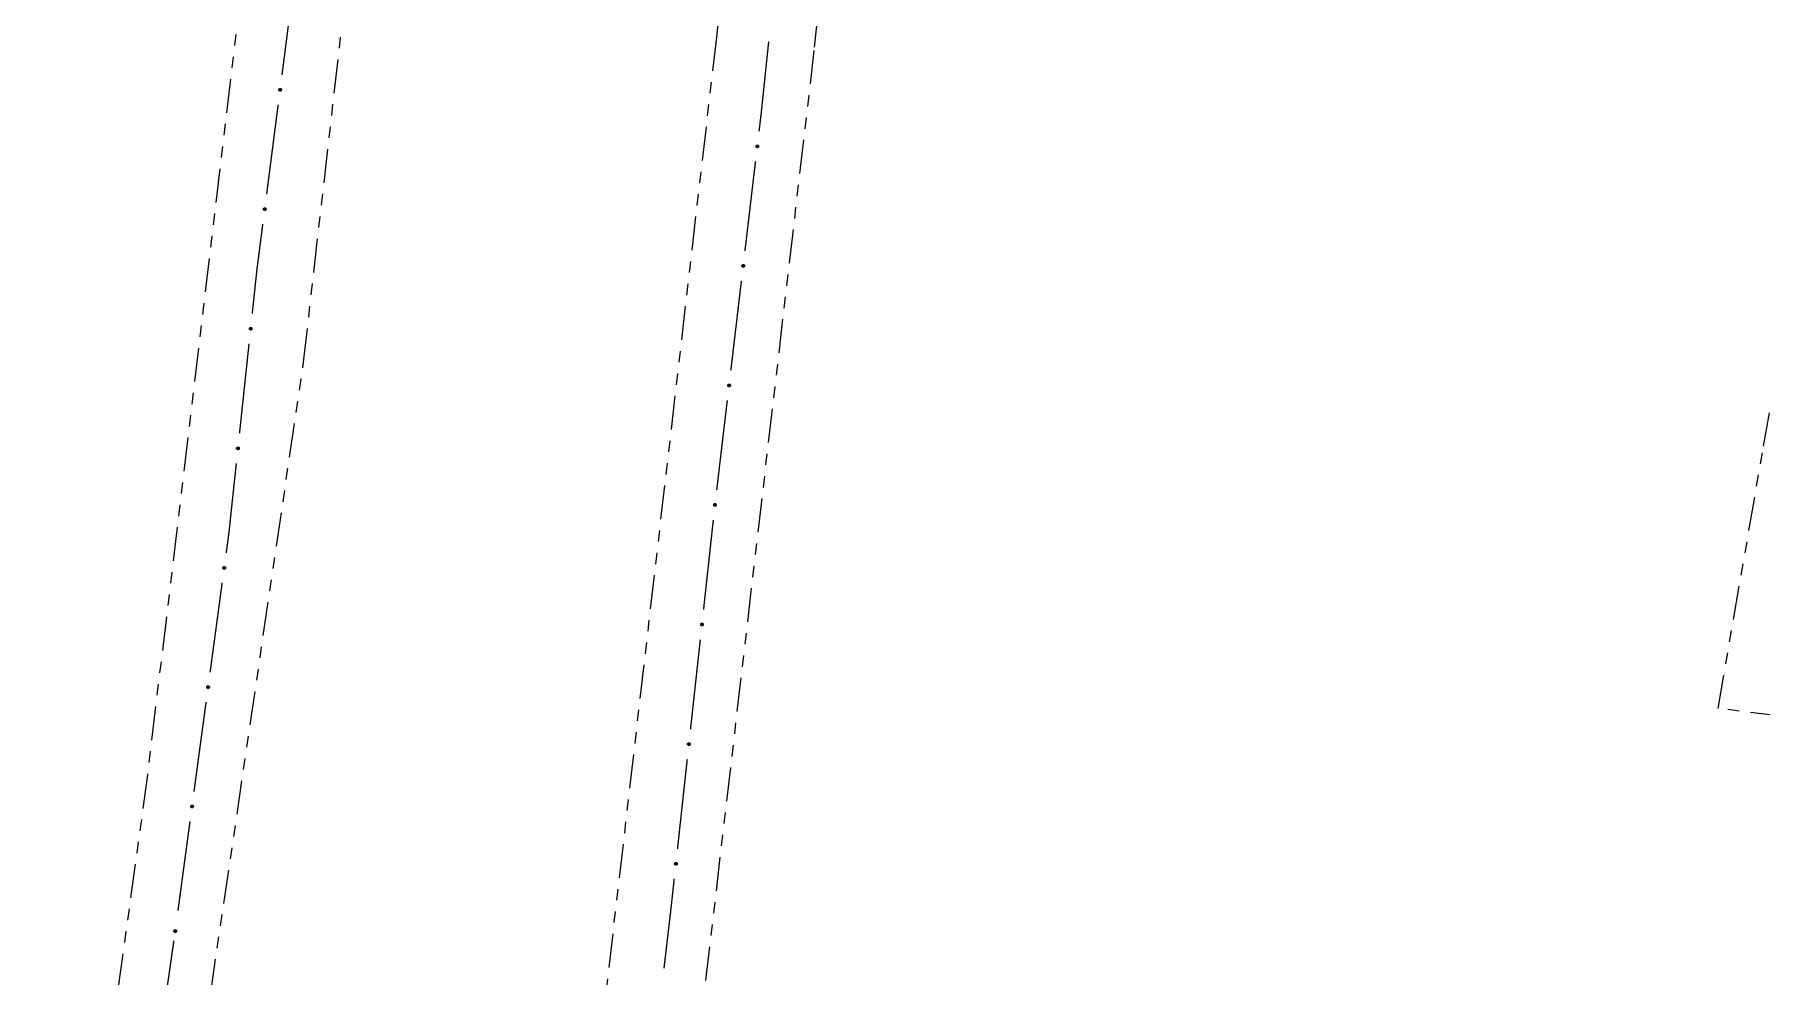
# Model space of a CAD drawing. Extents: x 211453 to 215163, y 4877397 to 4881305.
# Drawn here: x 212104.8 to 212334.5, y 4878372.4 to 4878497.6 of the extents above; entities that cross this region are included whole.
import ezdxf

# ---------------------------------------------------------------- set-up
doc = ezdxf.new("R2010")
doc.units = 0
doc.header["$LTSCALE"] = 1.5
doc.header["$MEASUREMENT"] = 0
doc.linetypes.add('TRACO_25', pattern=[8, 3, -1, 1, -1, 1, -1])
doc.layers.add('SV-EIXO-RUA-N-PAV', color=6, linetype='CONTINUOUS')
doc.layers.add('SV-RUA-NAO-PAV', color=7, linetype='CONTINUOUS')

msp = doc.modelspace()

# ---------------------------------------------------------------- linework, layer by layer
at = {"layer": 'SV-EIXO-RUA-N-PAV', "const_width": 0.18}
for points in [[(212139.229999, 4878504.130992), (212137.697816, 4878492.22921)], [(212202.425708, 4878496.642965), (212201.488963, 4878487.691847)], [(212137.187088, 4878488.261949), (212135.654905, 4878476.360167)], [(212201.433787, 4878487.164614), (212201.144082, 4878484.711776)], [(212201.488963, 4878487.691847), (212201.433787, 4878487.164614)], [(212200.674902, 4878480.739387), (212199.267363, 4878468.822222)], [(212135.144177, 4878472.392907), (212134.378085, 4878466.442016)], [(212134.355471, 4878466.266354), (212133.739313, 4878460.476157)], [(212134.378085, 4878466.442016), (212134.355471, 4878466.266354)], [(212198.798183, 4878464.849833), (212197.390644, 4878452.932668)], [(212133.316047, 4878456.498614), (212132.046248, 4878444.565986)], [(212196.921464, 4878448.960279), (212195.513925, 4878437.043114)], [(212131.622982, 4878440.588444), (212130.670633, 4878431.638973)], [(212195.065454, 4878433.068374), (212193.76489, 4878421.13906)], [(212130.634562, 4878431.299998), (212130.278459, 4878428.664839)], [(212130.670633, 4878431.638973), (212130.634562, 4878431.299998)], [(212129.742787, 4878424.700869), (212128.135773, 4878412.80896)], [(212193.331368, 4878417.162622), (212192.030804, 4878405.233308)], [(212127.600101, 4878408.84499), (212127.198347, 4878405.872013)], [(212127.198347, 4878405.872013), (212127.066566, 4878404.896831)], [(212127.066566, 4878404.896831), (212125.997141, 4878396.952534)], [(212191.597283, 4878401.25687), (212190.296718, 4878389.327556)], [(212125.463493, 4878392.988291), (212123.862549, 4878381.095563)], [(212189.863197, 4878385.351118), (212189.429675, 4878381.37468)], [(212189.404545, 4878381.144175), (212188.500405, 4878373.428842)], [(212189.429675, 4878381.37468), (212189.404545, 4878381.144175)], [(212123.317919, 4878377.132848), (212121.613347, 4878365.25453)]]:
    msp.add_lwpolyline(points, dxfattribs=at)
at = {"layer": 'SV-EIXO-RUA-N-PAV'}
for points in [[(212137.569977, 4878490.374029), (212137.600407, 4878490.33574), (212137.618731, 4878490.29661), (212137.624621, 4878490.259575), (212137.621291, 4878490.225491), (212137.613958, 4878490.191005), (212137.598894, 4878490.157868), (212137.574027, 4878490.124792), (212137.535832, 4878490.093997), (212137.494514, 4878490.07786), (212137.458514, 4878490.070144), (212137.422773, 4878490.071569), (212137.389391, 4878490.079254), (212137.355487, 4878490.09604), (212137.322214, 4878490.121567), (212137.292178, 4878490.160723), (212137.274477, 4878490.199208), (212137.269721, 4878490.23518), (212137.271381, 4878490.271102), (212137.27929, 4878490.306219), (212137.294265, 4878490.338663), (212137.320027, 4878490.372117), (212137.359066, 4878490.401251), (212137.397249, 4878490.419344), (212137.433145, 4878490.424604), (212137.468473, 4878490.422173), (212137.503152, 4878490.415239), (212137.537093, 4878490.401482), (212137.569977, 4878490.374029)], [(212201.035666, 4878482.855359), (212201.066495, 4878482.81739), (212201.085227, 4878482.778454), (212201.091504, 4878482.741483), (212201.088532, 4878482.707366), (212201.08156, 4878482.672805), (212201.066843, 4878482.639512), (212201.042324, 4878482.606177), (212201.004454, 4878482.574984), (212200.963306, 4878482.558416), (212200.927389, 4878482.550323), (212200.891636, 4878482.551374), (212200.858175, 4878482.55871), (212200.824097, 4878482.57514), (212200.790559, 4878482.600318), (212200.760114, 4878482.639157), (212200.742011, 4878482.677455), (212200.736879, 4878482.713375), (212200.738163, 4878482.749312), (212200.745704, 4878482.784511), (212200.760339, 4878482.817109), (212200.78575, 4878482.850831), (212200.824482, 4878482.880372), (212200.862473, 4878482.898863), (212200.898312, 4878482.904499), (212200.933664, 4878482.902438), (212200.968413, 4878482.895867), (212201.002496, 4878482.882466), (212201.035666, 4878482.855359)], [(212135.527066, 4878474.504986), (212135.557496, 4878474.466698), (212135.57582, 4878474.427568), (212135.581709, 4878474.390533), (212135.57838, 4878474.356449), (212135.571047, 4878474.321963), (212135.555983, 4878474.288825), (212135.531116, 4878474.255749), (212135.492921, 4878474.224954), (212135.451603, 4878474.208818), (212135.415603, 4878474.201101), (212135.379862, 4878474.202526), (212135.34648, 4878474.210211), (212135.312576, 4878474.226998), (212135.279303, 4878474.252525), (212135.249267, 4878474.29168), (212135.231566, 4878474.330165), (212135.22681, 4878474.366137), (212135.22847, 4878474.402059), (212135.236378, 4878474.437177), (212135.251353, 4878474.46962), (212135.277116, 4878474.503075), (212135.316155, 4878474.532209), (212135.354338, 4878474.550301), (212135.390233, 4878474.555561), (212135.425562, 4878474.553131), (212135.460241, 4878474.546196), (212135.494182, 4878474.53244), (212135.527066, 4878474.504986)], [(212199.158947, 4878466.965805), (212199.189776, 4878466.927836), (212199.208508, 4878466.8889), (212199.214785, 4878466.851929), (212199.211813, 4878466.817812), (212199.204841, 4878466.783251), (212199.190124, 4878466.749958), (212199.165605, 4878466.716624), (212199.127735, 4878466.68543), (212199.086587, 4878466.668862), (212199.05067, 4878466.660769), (212199.014917, 4878466.66182), (212198.981456, 4878466.669156), (212198.947378, 4878466.685586), (212198.91384, 4878466.710764), (212198.883395, 4878466.749603), (212198.865293, 4878466.787901), (212198.86016, 4878466.823821), (212198.861444, 4878466.859758), (212198.868985, 4878466.894957), (212198.88362, 4878466.927555), (212198.909031, 4878466.961277), (212198.947763, 4878466.990818), (212198.985754, 4878467.009309), (212199.021593, 4878467.014945), (212199.056945, 4878467.012884), (212199.091694, 4878467.006313), (212199.125777, 4878466.992912), (212199.158947, 4878466.965805)], [(212133.652346, 4878458.618611), (212133.683612, 4878458.581002), (212133.702793, 4878458.542285), (212133.709496, 4878458.505388), (212133.706918, 4878458.471239), (212133.700346, 4878458.4366), (212133.686015, 4878458.403139), (212133.661882, 4878458.369524), (212133.624375, 4878458.337895), (212133.583422, 4878458.320853), (212133.5476, 4878458.312346), (212133.511837, 4878458.312984), (212133.478294, 4878458.319932), (212133.444029, 4878458.335968), (212133.410202, 4878458.360756), (212133.379311, 4878458.399241), (212133.360767, 4878458.437327), (212133.35522, 4878458.473186), (212133.356089, 4878458.509136), (212133.363222, 4878458.544419), (212133.37748, 4878458.577184), (212133.402499, 4878458.611198), (212133.440888, 4878458.641184), (212133.478663, 4878458.660113), (212133.514434, 4878458.666162), (212133.549808, 4878458.664509), (212133.58463, 4878458.65834), (212133.618866, 4878458.645334), (212133.652346, 4878458.618611)], [(212197.282228, 4878451.076251), (212197.313057, 4878451.038282), (212197.331789, 4878450.999346), (212197.338066, 4878450.962375), (212197.335094, 4878450.928258), (212197.328122, 4878450.893697), (212197.313405, 4878450.860404), (212197.288886, 4878450.82707), (212197.251016, 4878450.795876), (212197.209869, 4878450.779308), (212197.173951, 4878450.771215), (212197.138198, 4878450.772266), (212197.104737, 4878450.779602), (212197.070659, 4878450.796032), (212197.037121, 4878450.82121), (212197.006676, 4878450.860049), (212196.988574, 4878450.898347), (212196.983441, 4878450.934267), (212196.984726, 4878450.970204), (212196.992266, 4878451.005403), (212197.006901, 4878451.038001), (212197.032312, 4878451.071723), (212197.071044, 4878451.101264), (212197.109035, 4878451.119755), (212197.144874, 4878451.125391), (212197.180226, 4878451.12333), (212197.214975, 4878451.116759), (212197.249058, 4878451.103358), (212197.282228, 4878451.076251)], [(212131.959282, 4878442.708441), (212131.990547, 4878442.670831), (212132.009728, 4878442.632114), (212132.016432, 4878442.595217), (212132.013854, 4878442.561069), (212132.007281, 4878442.52643), (212131.99295, 4878442.492968), (212131.968818, 4878442.459353), (212131.93131, 4878442.427724), (212131.890357, 4878442.410682), (212131.854536, 4878442.402175), (212131.818772, 4878442.402813), (212131.785229, 4878442.409761), (212131.750964, 4878442.425797), (212131.717137, 4878442.450586), (212131.686246, 4878442.489071), (212131.667702, 4878442.527157), (212131.662155, 4878442.563015), (212131.663024, 4878442.598965), (212131.670158, 4878442.634248), (212131.684415, 4878442.667013), (212131.709434, 4878442.701027), (212131.747823, 4878442.731013), (212131.785598, 4878442.749942), (212131.821369, 4878442.755991), (212131.856743, 4878442.754339), (212131.891565, 4878442.748169), (212131.925801, 4878442.735163), (212131.959282, 4878442.708441)], [(212195.407219, 4878435.187496), (212195.438388, 4878435.149806), (212195.457469, 4878435.11104), (212195.464077, 4878435.074126), (212195.461411, 4878435.039984), (212195.454749, 4878435.005362), (212195.440332, 4878434.971938), (212195.416113, 4878434.938385), (212195.378524, 4878434.906853), (212195.337527, 4878434.889917), (212195.301684, 4878434.881502), (212195.265922, 4878434.882232), (212195.232397, 4878434.889267), (212195.198173, 4878434.905391), (212195.16441, 4878434.930267), (212195.133618, 4878434.968831), (212195.115173, 4878435.006965), (212195.109718, 4878435.042837), (212195.11068, 4878435.078785), (212195.117905, 4878435.11405), (212195.132246, 4878435.146778), (212195.157354, 4878435.180727), (212195.195819, 4878435.210614), (212195.233643, 4878435.229446), (212195.269429, 4878435.235402), (212195.304799, 4878435.233659), (212195.339605, 4878435.227399), (212195.373808, 4878435.214305), (212195.407219, 4878435.187496)], [(212130.138954, 4878426.810498), (212130.169142, 4878426.772019), (212130.18722, 4878426.732775), (212130.192876, 4878426.695703), (212130.189333, 4878426.661641), (212130.181783, 4878426.627202), (212130.16651, 4878426.594159), (212130.141436, 4878426.561241), (212130.103048, 4878426.530686), (212130.061629, 4878426.51481), (212130.025581, 4878426.50732), (212129.98985, 4878426.50897), (212129.956518, 4878426.516865), (212129.92272, 4878426.533864), (212129.889608, 4878426.5596), (212129.859818, 4878426.598944), (212129.84236, 4878426.63754), (212129.83783, 4878426.673541), (212129.839716, 4878426.709451), (212129.847846, 4878426.744519), (212129.863024, 4878426.776867), (212129.888997, 4878426.810159), (212129.928219, 4878426.839047), (212129.966514, 4878426.856899), (212130.002442, 4878426.861933), (212130.037755, 4878426.85928), (212130.072389, 4878426.852128), (212130.106243, 4878426.838158), (212130.138954, 4878426.810498)], [(212193.673133, 4878419.281744), (212193.704302, 4878419.244054), (212193.723383, 4878419.205288), (212193.729991, 4878419.168374), (212193.727325, 4878419.134232), (212193.720663, 4878419.09961), (212193.706246, 4878419.066186), (212193.682027, 4878419.032633), (212193.644438, 4878419.001101), (212193.603441, 4878418.984165), (212193.567598, 4878418.97575), (212193.531836, 4878418.97648), (212193.498311, 4878418.983515), (212193.464087, 4878418.999639), (212193.430324, 4878419.024515), (212193.399533, 4878419.063079), (212193.381087, 4878419.101213), (212193.375633, 4878419.137085), (212193.376594, 4878419.173033), (212193.383819, 4878419.208298), (212193.39816, 4878419.241026), (212193.423268, 4878419.274975), (212193.461734, 4878419.304862), (212193.499557, 4878419.323694), (212193.535344, 4878419.32965), (212193.570713, 4878419.327907), (212193.60552, 4878419.321647), (212193.639722, 4878419.308553), (212193.673133, 4878419.281744)], [(212127.996267, 4878410.954619), (212128.026456, 4878410.91614), (212128.044533, 4878410.876896), (212128.05019, 4878410.839824), (212128.046646, 4878410.805762), (212128.039096, 4878410.771323), (212128.023824, 4878410.73828), (212127.99875, 4878410.705362), (212127.960362, 4878410.674807), (212127.918943, 4878410.658931), (212127.882895, 4878410.651441), (212127.847164, 4878410.653091), (212127.813831, 4878410.660986), (212127.780033, 4878410.677985), (212127.746922, 4878410.703721), (212127.717132, 4878410.743065), (212127.699673, 4878410.781661), (212127.695144, 4878410.817662), (212127.69703, 4878410.853573), (212127.705159, 4878410.88864), (212127.720338, 4878410.920988), (212127.74631, 4878410.95428), (212127.785532, 4878410.983168), (212127.823828, 4878411.00102), (212127.859756, 4878411.006054), (212127.895068, 4878411.003401), (212127.929703, 4878410.996249), (212127.963557, 4878410.982279), (212127.996267, 4878410.954619)], [(212191.939048, 4878403.375992), (212191.970216, 4878403.338302), (212191.989297, 4878403.299536), (212191.995905, 4878403.262622), (212191.993239, 4878403.22848), (212191.986578, 4878403.193858), (212191.97216, 4878403.160434), (212191.947941, 4878403.126881), (212191.910352, 4878403.095349), (212191.869355, 4878403.078413), (212191.833512, 4878403.069998), (212191.797751, 4878403.070728), (212191.764226, 4878403.077763), (212191.730001, 4878403.093887), (212191.696239, 4878403.118763), (212191.665447, 4878403.157327), (212191.647001, 4878403.195461), (212191.641547, 4878403.231333), (212191.642509, 4878403.267281), (212191.649733, 4878403.302546), (212191.664075, 4878403.335274), (212191.689182, 4878403.369223), (212191.727648, 4878403.39911), (212191.765472, 4878403.417942), (212191.801258, 4878403.423898), (212191.836627, 4878403.422155), (212191.871434, 4878403.415895), (212191.905636, 4878403.402801), (212191.939048, 4878403.375992)], [(212125.858583, 4878395.098123), (212125.888791, 4878395.059659), (212125.906888, 4878395.020424), (212125.912564, 4878394.983355), (212125.909038, 4878394.949291), (212125.901505, 4878394.914848), (212125.88625, 4878394.881798), (212125.861192, 4878394.848866), (212125.82282, 4878394.818292), (212125.781409, 4878394.802395), (212125.745365, 4878394.794887), (212125.709633, 4878394.796518), (212125.676296, 4878394.804396), (212125.64249, 4878394.821378), (212125.609365, 4878394.847097), (212125.579555, 4878394.886426), (212125.562077, 4878394.925013), (212125.557529, 4878394.961011), (212125.559397, 4878394.996923), (212125.567508, 4878395.031994), (212125.582671, 4878395.064351), (212125.608626, 4878395.097656), (212125.647833, 4878395.126563), (212125.68612, 4878395.144435), (212125.722045, 4878395.149488), (212125.757359, 4878395.146853), (212125.791997, 4878395.139718), (212125.825858, 4878395.125766), (212125.858583, 4878395.098123)], [(212190.204962, 4878387.47024), (212190.236131, 4878387.43255), (212190.255211, 4878387.393784), (212190.26182, 4878387.35687), (212190.259154, 4878387.322728), (212190.252492, 4878387.288106), (212190.238075, 4878387.254682), (212190.213855, 4878387.221129), (212190.176267, 4878387.189597), (212190.135269, 4878387.172661), (212190.099426, 4878387.164246), (212190.063665, 4878387.164976), (212190.03014, 4878387.172011), (212189.995916, 4878387.188135), (212189.962153, 4878387.213011), (212189.931361, 4878387.251575), (212189.912915, 4878387.289709), (212189.907461, 4878387.325581), (212189.908423, 4878387.361529), (212189.915647, 4878387.396794), (212189.929989, 4878387.429522), (212189.955096, 4878387.463471), (212189.993562, 4878387.493358), (212190.031386, 4878387.51219), (212190.067172, 4878387.518146), (212190.102542, 4878387.516403), (212190.137348, 4878387.510143), (212190.171551, 4878387.497049), (212190.204962, 4878387.47024)], [(212123.627944, 4878378.518309), (212123.657816, 4878378.479583), (212123.675571, 4878378.440191), (212123.680923, 4878378.403075), (212123.6771, 4878378.369043), (212123.669267, 4878378.334667), (212123.653724, 4878378.301751), (212123.628381, 4878378.269039), (212123.589744, 4878378.238801), (212123.548195, 4878378.223265), (212123.512087, 4878378.216071), (212123.476371, 4878378.218014), (212123.443104, 4878378.226183), (212123.409447, 4878378.243459), (212123.376548, 4878378.269466), (212123.347082, 4878378.309053), (212123.329941, 4878378.34779), (212123.325707, 4878378.383827), (212123.327888, 4878378.419721), (212123.336305, 4878378.454721), (212123.351748, 4878378.486944), (212123.377993, 4878378.520021), (212123.417451, 4878378.548586), (212123.455892, 4878378.566123), (212123.49186, 4878378.570862), (212123.527149, 4878378.567919), (212123.561724, 4878378.560483), (212123.595462, 4878378.546236), (212123.627944, 4878378.518309)]]:
    msp.add_lwpolyline(points, close=True, dxfattribs=at)
for points in [[(212137.27929, 4878490.306219), (212137.274477, 4878490.199208)], [(212137.286853, 4878490.318056), (212137.283661, 4878490.186391)], [(212137.294265, 4878490.338663), (212137.292178, 4878490.160723)], [(212137.308803, 4878490.349625), (212137.307726, 4878490.148899)], [(212137.320027, 4878490.372117), (212137.322214, 4878490.121567)], [(212137.340574, 4878490.382681), (212137.338732, 4878490.111889)], [(212137.359066, 4878490.401251), (212137.355487, 4878490.09604)], [(212137.376887, 4878490.408273), (212137.372003, 4878490.092472)], [(212137.397249, 4878490.419344), (212137.389391, 4878490.079254)], [(212137.413991, 4878490.41863), (212137.40597, 4878490.078468)], [(212137.433145, 4878490.424604), (212137.422773, 4878490.071569)], [(212137.450049, 4878490.420867), (212137.438277, 4878490.072934)], [(212137.468473, 4878490.422173), (212137.458514, 4878490.070144)], [(212137.486416, 4878490.41481), (212137.478918, 4878490.078708)], [(212137.503152, 4878490.415239), (212137.494514, 4878490.07786)], [(212137.519378, 4878490.403687), (212137.516196, 4878490.090418)], [(212137.537093, 4878490.401482), (212137.535832, 4878490.093997)], [(212137.551644, 4878490.387151), (212137.553514, 4878490.11313)], [(212137.569977, 4878490.374029), (212137.574027, 4878490.124792)], [(212137.585705, 4878490.352499), (212137.586987, 4878490.148718)], [(212137.600407, 4878490.33574), (212137.598894, 4878490.157868)], [(212137.610949, 4878490.313479), (212137.606578, 4878490.183343)], [(212137.618731, 4878490.29661), (212137.613958, 4878490.191005)], [(212200.745704, 4878482.784511), (212200.742011, 4878482.677455)], [(212200.753144, 4878482.796425), (212200.75133, 4878482.664735)], [(212200.760339, 4878482.817109), (212200.760114, 4878482.639157)], [(212200.774761, 4878482.828222), (212200.775785, 4878482.627496)], [(212200.78575, 4878482.850831), (212200.790559, 4878482.600318)], [(212200.806185, 4878482.861609), (212200.807177, 4878482.590812)], [(212200.824482, 4878482.880372), (212200.824097, 4878482.57514)], [(212200.842228, 4878482.88758), (212200.840649, 4878482.571745)], [(212200.862473, 4878482.898863), (212200.858175, 4878482.55871)], [(212200.879221, 4878482.898325), (212200.874761, 4878482.558098)], [(212200.898312, 4878482.904499), (212200.891636, 4878482.551374)], [(212200.915254, 4878482.900939), (212200.907124, 4878482.552901)], [(212200.933664, 4878482.902438), (212200.927389, 4878482.550323)], [(212200.951682, 4878482.895262), (212200.947702, 4878482.559101)], [(212200.968413, 4878482.895867), (212200.963306, 4878482.558416)], [(212200.984759, 4878482.884486), (212200.984856, 4878482.571201)], [(212201.002496, 4878482.882466), (212201.004454, 4878482.574984)], [(212201.017197, 4878482.868288), (212201.021934, 4878482.594301)], [(212201.035666, 4878482.855359), (212201.042324, 4878482.606177)], [(212201.051618, 4878482.833995), (212201.055033, 4878482.630238)], [(212201.066495, 4878482.81739), (212201.066843, 4878482.639512)], [(212201.077269, 4878482.795241), (212201.07426, 4878482.665066)], [(212201.085227, 4878482.778454), (212201.08156, 4878482.672805)], [(212135.236378, 4878474.437177), (212135.231566, 4878474.330165)], [(212135.243942, 4878474.449013), (212135.24075, 4878474.317349)], [(212135.251353, 4878474.46962), (212135.249267, 4878474.29168)], [(212135.265891, 4878474.480582), (212135.264815, 4878474.279856)], [(212135.277116, 4878474.503075), (212135.279303, 4878474.252525)], [(212135.297663, 4878474.513638), (212135.295821, 4878474.242846)], [(212135.316155, 4878474.532209), (212135.312576, 4878474.226998)], [(212135.333976, 4878474.53923), (212135.329091, 4878474.223429)], [(212135.354338, 4878474.550301), (212135.34648, 4878474.210211)], [(212135.37108, 4878474.549587), (212135.363059, 4878474.209426)], [(212135.390233, 4878474.555561), (212135.379862, 4878474.202526)], [(212135.407138, 4878474.551824), (212135.395365, 4878474.203891)], [(212135.425562, 4878474.553131), (212135.415603, 4878474.201101)], [(212135.443504, 4878474.545767), (212135.436006, 4878474.209665)], [(212135.460241, 4878474.546196), (212135.451603, 4878474.208818)], [(212135.476467, 4878474.534645), (212135.473284, 4878474.221376)], [(212135.494182, 4878474.53244), (212135.492921, 4878474.224954)], [(212135.508733, 4878474.518109), (212135.510603, 4878474.244087)], [(212135.527066, 4878474.504986), (212135.531116, 4878474.255749)], [(212135.542794, 4878474.483457), (212135.544076, 4878474.279676)], [(212135.557496, 4878474.466698), (212135.555983, 4878474.288825)], [(212135.568038, 4878474.444437), (212135.563667, 4878474.3143)], [(212135.57582, 4878474.427568), (212135.571047, 4878474.321963)], [(212198.868985, 4878466.894957), (212198.865293, 4878466.787901)], [(212198.876425, 4878466.906871), (212198.874611, 4878466.775181)], [(212198.88362, 4878466.927555), (212198.883395, 4878466.749603)], [(212198.898042, 4878466.938668), (212198.899067, 4878466.737942)], [(212198.909031, 4878466.961277), (212198.91384, 4878466.710764)], [(212198.929466, 4878466.972055), (212198.930458, 4878466.701258)], [(212198.947763, 4878466.990818), (212198.947378, 4878466.685586)], [(212198.965509, 4878466.998026), (212198.96393, 4878466.682191)], [(212198.985754, 4878467.009309), (212198.981456, 4878466.669156)], [(212199.002502, 4878467.008771), (212198.998042, 4878466.668544)], [(212199.021593, 4878467.014945), (212199.014917, 4878466.66182)], [(212199.038535, 4878467.011385), (212199.030405, 4878466.663347)], [(212199.056945, 4878467.012884), (212199.05067, 4878466.660769)], [(212199.074963, 4878467.005708), (212199.070983, 4878466.669547)], [(212199.091694, 4878467.006313), (212199.086587, 4878466.668862)], [(212199.108041, 4878466.994932), (212199.108137, 4878466.681647)], [(212199.125777, 4878466.992912), (212199.127735, 4878466.68543)], [(212199.140478, 4878466.978734), (212199.145215, 4878466.704747)], [(212199.158947, 4878466.965805), (212199.165605, 4878466.716624)], [(212199.174899, 4878466.944441), (212199.178314, 4878466.740684)], [(212199.189776, 4878466.927836), (212199.190124, 4878466.749958)], [(212199.20055, 4878466.905687), (212199.197541, 4878466.775512)], [(212199.208508, 4878466.8889), (212199.204841, 4878466.783251)], [(212133.363222, 4878458.544419), (212133.360767, 4878458.437327)], [(212133.370524, 4878458.556419), (212133.370231, 4878458.424716)], [(212133.37748, 4878458.577184), (212133.379311, 4878458.399241)], [(212133.391773, 4878458.588463), (212133.395115, 4878458.387762)], [(212133.402499, 4878458.611198), (212133.410202, 4878458.360756)], [(212133.422808, 4878458.622211), (212133.426928, 4878458.351444)], [(212133.440888, 4878458.641184), (212133.444029, 4878458.335968)], [(212133.45855, 4878458.648596), (212133.460619, 4878458.332764)], [(212133.478663, 4878458.660113), (212133.478294, 4878458.319932)], [(212133.495416, 4878458.659768), (212133.494886, 4878458.319512)], [(212133.514434, 4878458.666162), (212133.511837, 4878458.312984)], [(212133.531417, 4878458.662798), (212133.527306, 4878458.31469)], [(212133.549808, 4878458.664509), (212133.5476, 4878458.312346)], [(212133.567908, 4878458.657542), (212133.567811, 4878458.321357)], [(212133.58463, 4878458.65834), (212133.583422, 4878458.320853)], [(212133.601107, 4878458.647148), (212133.604822, 4878458.333885)], [(212133.618866, 4878458.645334), (212133.624375, 4878458.337895)], [(212133.633729, 4878458.631327), (212133.641631, 4878458.357413)], [(212133.652346, 4878458.618611), (212133.661882, 4878458.369524)], [(212133.668545, 4878458.597433), (212133.674312, 4878458.39373)], [(212133.683612, 4878458.581002), (212133.686015, 4878458.403139)], [(212133.694642, 4878458.558978), (212133.693136, 4878458.428777)], [(212133.702793, 4878458.542285), (212133.700346, 4878458.4366)], [(212197.021323, 4878451.049114), (212197.022348, 4878450.848388)], [(212197.032312, 4878451.071723), (212197.037121, 4878450.82121)], [(212197.052747, 4878451.082501), (212197.053739, 4878450.811704)], [(212197.071044, 4878451.101264), (212197.070659, 4878450.796032)], [(212197.08879, 4878451.108472), (212197.087211, 4878450.792637)], [(212197.109035, 4878451.119755), (212197.104737, 4878450.779602)], [(212197.125784, 4878451.119217), (212197.121323, 4878450.77899)], [(212197.144874, 4878451.125391), (212197.138198, 4878450.772266)], [(212197.161816, 4878451.121831), (212197.153686, 4878450.773793)], [(212197.180226, 4878451.12333), (212197.173951, 4878450.771215)], [(212197.198244, 4878451.116154), (212197.194264, 4878450.779993)], [(212197.214975, 4878451.116759), (212197.209869, 4878450.779308)], [(212197.231322, 4878451.105378), (212197.231418, 4878450.792093)], [(212197.249058, 4878451.103358), (212197.251016, 4878450.795876)], [(212197.263759, 4878451.08918), (212197.268496, 4878450.815193)], [(212197.282228, 4878451.076251), (212197.288886, 4878450.82707)], [(212197.29818, 4878451.054887), (212197.301595, 4878450.85113)], [(212196.992266, 4878451.005403), (212196.988574, 4878450.898347)], [(212196.999706, 4878451.017317), (212196.997892, 4878450.885627)], [(212197.006901, 4878451.038001), (212197.006676, 4878450.860049)], [(212197.313057, 4878451.038282), (212197.313405, 4878450.860404)], [(212197.323831, 4878451.016133), (212197.320822, 4878450.885958)], [(212197.331789, 4878450.999346), (212197.328122, 4878450.893697)], [(212131.670158, 4878442.634248), (212131.667702, 4878442.527157)], [(212131.677459, 4878442.646248), (212131.677166, 4878442.514545)], [(212131.684415, 4878442.667013), (212131.686246, 4878442.489071)], [(212131.698708, 4878442.678292), (212131.702051, 4878442.477592)], [(212131.709434, 4878442.701027), (212131.717137, 4878442.450586)], [(212131.729744, 4878442.71204), (212131.733864, 4878442.441273)], [(212131.747823, 4878442.731013), (212131.750964, 4878442.425797)], [(212131.765485, 4878442.738426), (212131.767554, 4878442.422593)], [(212131.785598, 4878442.749942), (212131.785229, 4878442.409761)], [(212131.802351, 4878442.749597), (212131.801821, 4878442.409341)], [(212131.821369, 4878442.755991), (212131.818772, 4878442.402813)], [(212131.838352, 4878442.752627), (212131.834242, 4878442.404519)], [(212131.856743, 4878442.754339), (212131.854536, 4878442.402175)], [(212131.874843, 4878442.747372), (212131.874746, 4878442.411187)], [(212131.891565, 4878442.748169), (212131.890357, 4878442.410682)], [(212131.908042, 4878442.736978), (212131.911757, 4878442.423715)], [(212131.925801, 4878442.735163), (212131.93131, 4878442.427724)], [(212131.940664, 4878442.721156), (212131.948566, 4878442.447242)], [(212131.959282, 4878442.708441), (212131.968818, 4878442.459353)], [(212131.97548, 4878442.687262), (212131.981248, 4878442.483559)], [(212131.990547, 4878442.670831), (212131.99295, 4878442.492968)], [(212132.001577, 4878442.648807), (212132.000072, 4878442.518606)], [(212132.009728, 4878442.632114), (212132.007281, 4878442.52643)], [(212195.117905, 4878435.11405), (212195.115173, 4878435.006965)], [(212195.125237, 4878435.126031), (212195.124605, 4878434.994329)], [(212195.132246, 4878435.146778), (212195.133618, 4878434.968831)], [(212195.146568, 4878435.15802), (212195.149393, 4878434.957312)], [(212195.157354, 4878435.180727), (212195.16441, 4878434.930267)], [(212195.177691, 4878435.191688), (212195.181113, 4878434.920911)], [(212195.195819, 4878435.210614), (212195.198173, 4878434.905391)], [(212195.2135, 4878435.217981), (212195.214755, 4878434.902144)], [(212195.233643, 4878435.229446), (212195.232397, 4878434.889267)], [(212195.250396, 4878435.229057), (212195.248988, 4878434.888804)], [(212195.269429, 4878435.235402), (212195.265922, 4878434.882232)], [(212195.286404, 4878435.231995), (212195.281396, 4878434.883898)], [(212195.304799, 4878435.233659), (212195.301684, 4878434.881502)], [(212195.322881, 4878435.226645), (212195.321917, 4878434.890461)], [(212195.339605, 4878435.227399), (212195.337527, 4878434.889917)], [(212195.356053, 4878435.216165), (212195.35896, 4878434.902894)], [(212195.373808, 4878435.214305), (212195.378524, 4878434.906853)], [(212195.388635, 4878435.20026), (212195.39583, 4878434.926327)], [(212195.407219, 4878435.187496), (212195.416113, 4878434.938385)], [(212195.423363, 4878435.166276), (212195.428605, 4878434.962559)], [(212195.438388, 4878435.149806), (212195.440332, 4878434.971938)], [(212195.44936, 4878435.127754), (212195.447519, 4878434.997557)], [(212195.457469, 4878435.11104), (212195.454749, 4878435.005362)], [(212129.847846, 4878426.744519), (212129.84236, 4878426.63754)], [(212129.855484, 4878426.756307), (212129.851463, 4878426.624665)], [(212129.863024, 4878426.776867), (212129.859818, 4878426.598944)], [(212129.877631, 4878426.787737), (212129.875292, 4878426.587022)], [(212129.888997, 4878426.810159), (212129.889608, 4878426.5596)], [(212129.909609, 4878426.820593), (212129.906064, 4878426.549818)], [(212129.928219, 4878426.839047), (212129.92272, 4878426.533864)], [(212129.946083, 4878426.845956), (212129.939212, 4878426.530192)], [(212129.966514, 4878426.856899), (212129.956518, 4878426.516865)], [(212129.983251, 4878426.85608), (212129.973091, 4878426.515975)], [(212130.002442, 4878426.861933), (212129.98985, 4878426.50897)], [(212130.019323, 4878426.85809), (212130.005362, 4878426.510237)], [(212130.037755, 4878426.85928), (212130.025581, 4878426.50732)], [(212130.05565, 4878426.851804), (212130.046039, 4878426.515756)], [(212130.072389, 4878426.852128), (212130.061629, 4878426.51481)], [(212130.088542, 4878426.840474), (212130.083389, 4878426.527232)], [(212130.106243, 4878426.838158), (212130.103048, 4878426.530686)], [(212130.120704, 4878426.823736), (212130.12085, 4878426.549708)], [(212130.138954, 4878426.810498), (212130.141436, 4878426.561241)], [(212130.154546, 4878426.78887), (212130.154546, 4878426.585085)], [(212130.169142, 4878426.772019), (212130.16651, 4878426.594159)], [(212130.179544, 4878426.749692), (212130.174354, 4878426.619585)], [(212130.18722, 4878426.732775), (212130.181783, 4878426.627202)], [(212193.383819, 4878419.208298), (212193.381087, 4878419.101213)], [(212193.391151, 4878419.220279), (212193.390519, 4878419.088577)], [(212193.39816, 4878419.241026), (212193.399533, 4878419.063079)], [(212193.412483, 4878419.252268), (212193.415308, 4878419.05156)], [(212193.423268, 4878419.274975), (212193.430324, 4878419.024515)], [(212193.443605, 4878419.285936), (212193.447027, 4878419.015159)], [(212193.461734, 4878419.304862), (212193.464087, 4878418.999639)], [(212193.479414, 4878419.312229), (212193.480669, 4878418.996392)], [(212193.499557, 4878419.323694), (212193.498311, 4878418.983515)], [(212193.51631, 4878419.323305), (212193.514902, 4878418.983052)], [(212193.535344, 4878419.32965), (212193.531836, 4878418.97648)], [(212193.552318, 4878419.326243), (212193.54731, 4878418.978146)], [(212193.570713, 4878419.327907), (212193.567598, 4878418.97575)], [(212193.588795, 4878419.320893), (212193.587831, 4878418.984709)], [(212193.60552, 4878419.321647), (212193.603441, 4878418.984165)], [(212193.621968, 4878419.310413), (212193.624874, 4878418.997142)], [(212193.639722, 4878419.308553), (212193.644438, 4878419.001101)], [(212193.654549, 4878419.294508), (212193.661744, 4878419.020575)], [(212193.673133, 4878419.281744), (212193.682027, 4878419.032633)], [(212193.689277, 4878419.260524), (212193.694519, 4878419.056807)], [(212193.704302, 4878419.244054), (212193.706246, 4878419.066186)], [(212193.715274, 4878419.222002), (212193.713434, 4878419.091805)], [(212193.723383, 4878419.205288), (212193.720663, 4878419.09961)], [(212127.705159, 4878410.88864), (212127.699673, 4878410.781661)], [(212127.712797, 4878410.900428), (212127.708777, 4878410.768787)], [(212127.720338, 4878410.920988), (212127.717132, 4878410.743065)], [(212127.734945, 4878410.931858), (212127.732606, 4878410.731143)], [(212127.74631, 4878410.95428), (212127.746922, 4878410.703721)], [(212127.766923, 4878410.964714), (212127.763378, 4878410.693939)], [(212127.785532, 4878410.983168), (212127.780033, 4878410.677985)], [(212127.803397, 4878410.990077), (212127.796526, 4878410.674313)], [(212127.823828, 4878411.00102), (212127.813831, 4878410.660986)], [(212127.840565, 4878411.000201), (212127.830405, 4878410.660096)], [(212127.859756, 4878411.006054), (212127.847164, 4878410.653091)], [(212127.876637, 4878411.002211), (212127.862676, 4878410.654359)], [(212127.895068, 4878411.003401), (212127.882895, 4878410.651441)], [(212127.912964, 4878410.995925), (212127.903352, 4878410.659877)], [(212127.929703, 4878410.996249), (212127.918943, 4878410.658931)], [(212127.945856, 4878410.984595), (212127.940703, 4878410.671353)], [(212127.963557, 4878410.982279), (212127.960362, 4878410.674807)], [(212127.978017, 4878410.967857), (212127.978163, 4878410.693829)], [(212127.996267, 4878410.954619), (212127.99875, 4878410.705362)], [(212128.01186, 4878410.932991), (212128.01186, 4878410.729206)], [(212128.026456, 4878410.91614), (212128.023824, 4878410.73828)], [(212128.036858, 4878410.893813), (212128.031668, 4878410.763707)], [(212128.044533, 4878410.876896), (212128.039096, 4878410.771323)], [(212191.649733, 4878403.302546), (212191.647001, 4878403.195461)], [(212191.657065, 4878403.314527), (212191.656433, 4878403.182825)], [(212191.664075, 4878403.335274), (212191.665447, 4878403.157327)], [(212191.678397, 4878403.346516), (212191.681222, 4878403.145807)], [(212191.689182, 4878403.369223), (212191.696239, 4878403.118763)], [(212191.70952, 4878403.380184), (212191.712941, 4878403.109407)], [(212191.727648, 4878403.39911), (212191.730001, 4878403.093887)], [(212191.745329, 4878403.406477), (212191.746583, 4878403.09064)], [(212191.765472, 4878403.417942), (212191.764226, 4878403.077763)], [(212191.782224, 4878403.417553), (212191.780817, 4878403.0773)], [(212191.801258, 4878403.423898), (212191.797751, 4878403.070728)], [(212191.818232, 4878403.420491), (212191.813224, 4878403.072394)], [(212191.836627, 4878403.422155), (212191.833512, 4878403.069998)], [(212191.854709, 4878403.415141), (212191.853745, 4878403.078957)], [(212191.871434, 4878403.415895), (212191.869355, 4878403.078413)], [(212191.887882, 4878403.404661), (212191.890789, 4878403.09139)], [(212191.905636, 4878403.402801), (212191.910352, 4878403.095349)], [(212191.920463, 4878403.388756), (212191.927659, 4878403.114823)], [(212191.939048, 4878403.375992), (212191.947941, 4878403.126881)], [(212191.955191, 4878403.354772), (212191.960433, 4878403.151055)], [(212191.970216, 4878403.338302), (212191.97216, 4878403.160434)], [(212191.981189, 4878403.31625), (212191.979348, 4878403.186053)], [(212191.989297, 4878403.299536), (212191.986578, 4878403.193858)], [(212125.567508, 4878395.031994), (212125.562077, 4878394.925013)], [(212125.57514, 4878395.043787), (212125.571187, 4878394.912143)], [(212125.582671, 4878395.064351), (212125.579555, 4878394.886426)], [(212125.597272, 4878395.075228), (212125.595035, 4878394.874512)], [(212125.608626, 4878395.097656), (212125.609365, 4878394.847097)], [(212125.629233, 4878395.1081), (212125.625826, 4878394.837323)], [(212125.647833, 4878395.126563), (212125.64249, 4878394.821378)], [(212125.665694, 4878395.133482), (212125.658984, 4878394.817714)], [(212125.68612, 4878395.144435), (212125.676296, 4878394.804396)], [(212125.702857, 4878395.143625), (212125.692871, 4878394.803515)], [(212125.722045, 4878395.149488), (212125.709633, 4878394.796518)], [(212125.738928, 4878395.145653), (212125.725144, 4878394.797794)], [(212125.757359, 4878395.146853), (212125.745365, 4878394.794887)], [(212125.775258, 4878395.139386), (212125.765818, 4878394.803333)], [(212125.791997, 4878395.139718), (212125.781409, 4878394.802395)], [(212125.808156, 4878395.128073), (212125.803163, 4878394.814828)], [(212125.825858, 4878395.125766), (212125.82282, 4878394.818292)], [(212125.840326, 4878395.111351), (212125.840612, 4878394.837323)], [(212125.858583, 4878395.098123), (212125.861192, 4878394.848866)], [(212125.874186, 4878395.076503), (212125.87429, 4878394.872718)], [(212125.888791, 4878395.059659), (212125.88625, 4878394.881798)], [(212125.899204, 4878395.037337), (212125.894081, 4878394.907228)], [(212125.906888, 4878395.020424), (212125.901505, 4878394.914848)], [(212189.915647, 4878387.396794), (212189.912915, 4878387.289709)], [(212189.92298, 4878387.408775), (212189.922347, 4878387.277073)], [(212189.929989, 4878387.429522), (212189.931361, 4878387.251575)], [(212189.944311, 4878387.440764), (212189.947136, 4878387.240055)], [(212189.955096, 4878387.463471), (212189.962153, 4878387.213011)], [(212189.975434, 4878387.474432), (212189.978856, 4878387.203655)], [(212189.993562, 4878387.493358), (212189.995916, 4878387.188135)], [(212190.011243, 4878387.500725), (212190.012497, 4878387.184888)], [(212190.031386, 4878387.51219), (212190.03014, 4878387.172011)], [(212190.048138, 4878387.511801), (212190.046731, 4878387.171548)], [(212190.067172, 4878387.518146), (212190.063665, 4878387.164976)], [(212190.084146, 4878387.514739), (212190.079139, 4878387.166642)], [(212190.102542, 4878387.516403), (212190.099426, 4878387.164246)], [(212190.120624, 4878387.509389), (212190.11966, 4878387.173205)], [(212190.137348, 4878387.510143), (212190.135269, 4878387.172661)], [(212190.153796, 4878387.498909), (212190.156703, 4878387.185638)], [(212190.171551, 4878387.497049), (212190.176267, 4878387.189597)], [(212190.186377, 4878387.483004), (212190.193573, 4878387.209071)], [(212190.204962, 4878387.47024), (212190.213855, 4878387.221129)], [(212190.221105, 4878387.44902), (212190.226348, 4878387.245303)], [(212190.236131, 4878387.43255), (212190.238075, 4878387.254682)], [(212190.247103, 4878387.410498), (212190.245262, 4878387.280301)], [(212190.255211, 4878387.393784), (212190.252492, 4878387.288106)], [(212123.336305, 4878378.454721), (212123.329941, 4878378.34779)], [(212123.344039, 4878378.466446), (212123.338939, 4878378.334842)], [(212123.351748, 4878378.486944), (212123.347082, 4878378.309053)], [(212123.366444, 4878378.497693), (212123.362457, 4878378.297004)], [(212123.377993, 4878378.520021), (212123.376548, 4878378.269466)], [(212123.398691, 4878378.530285), (212123.392923, 4878378.259548)], [(212123.417451, 4878378.548586), (212123.409447, 4878378.243459)], [(212123.435371, 4878378.555348), (212123.425909, 4878378.239651)], [(212123.455892, 4878378.566123), (212123.443104, 4878378.226183)], [(212123.472621, 4878378.565166), (212123.45967, 4878378.225157)], [(212123.49186, 4878378.570862), (212123.476371, 4878378.218014)], [(212123.508708, 4878378.56688), (212123.491893, 4878378.219154)], [(212123.527149, 4878378.567919), (212123.512087, 4878378.216071)], [(212123.544983, 4878378.560296), (212123.532613, 4878378.224339)], [(212123.561724, 4878378.560483), (212123.548195, 4878378.223265)], [(212123.577781, 4878378.548697), (212123.570057, 4878378.235508)], [(212123.595462, 4878378.546236), (212123.589744, 4878378.238801)], [(212123.609804, 4878378.531695), (212123.607701, 4878378.257676)], [(212123.627944, 4878378.518309), (212123.628381, 4878378.269039)], [(212123.643359, 4878378.496553), (212123.641686, 4878378.292775)], [(212123.657816, 4878378.479583), (212123.653724, 4878378.301751)], [(212123.668034, 4878378.457171), (212123.661777, 4878378.327112)], [(212123.675571, 4878378.440191), (212123.669267, 4878378.334667)]]:
    msp.add_lwpolyline(points, dxfattribs=at)
at = {"layer": 'SV-RUA-NAO-PAV', "linetype": 'TRACO_25'}
for points in [[(212173.794506, 4878850.875209, 10.138596), (212175.251849, 4878847.979198, 10.138596), (212176.511409, 4878842.479439, 10.138596), (212176.1177, 4878839.979176, 10.138596), (212150.651658, 4878640.847219, 13.199769), (212132.281862, 4878503.580733, 15.624972), (212119.809542, 4878399.169905, 15.624972), (212108.471672, 4878316.821201, 15.624972), (212104.787649, 4878288.877768, 15.624972), (212116.080097, 4878287.407863, 15.624972), (212121.222974, 4878322.706418, 15.624972), (212140.570485, 4878454.046764, 15.624972), (212146.058783, 4878502.196571, 15.64267), (212160.731836, 4878637.257515, 13.411232), (212210.923746, 4878630.558533, 14.085898), (212195.46935, 4878497.232309, 15.143212), (212172.706186, 4878300.483676, 16.049709), (212185.756258, 4878300.314234, 16.315168), (212208.537556, 4878495.919352, 17.430101), (212220.474693, 4878610.714185, 13.159491), (212227.279474, 4878678.884606, 13.159491), (212242.641919, 4878832.352196, 10.652148), (212243.494461, 4878839.030577, 10.501103), (212245.171449, 4878842.85966, 10.491034)], [(212366.775747, 4878161.329648, 14.687014), (212389.551493, 4878297.329368, 16.085104), (212408.91745, 4878398.171822, 16.155893), (212328.691586, 4878408.000548, 16.138195), (212334.745973, 4878442.862915, 16.138195), (212341.6316, 4878482.547442, 16.138195), (212348.662058, 4878523.662029, 16.138195), (212365.059932, 4878613.49152, 15.123073), (212381.027992, 4878692.798546, 13.602555), (212405.280217, 4878816.109552, 13.360884), (212405.440915, 4878820.603735, 13.300466), (212404.289806, 4878824.739885, 13.320605)]]:
    msp.add_polyline3d(points, dxfattribs=at)

doc.saveas('drawing.dxf')
